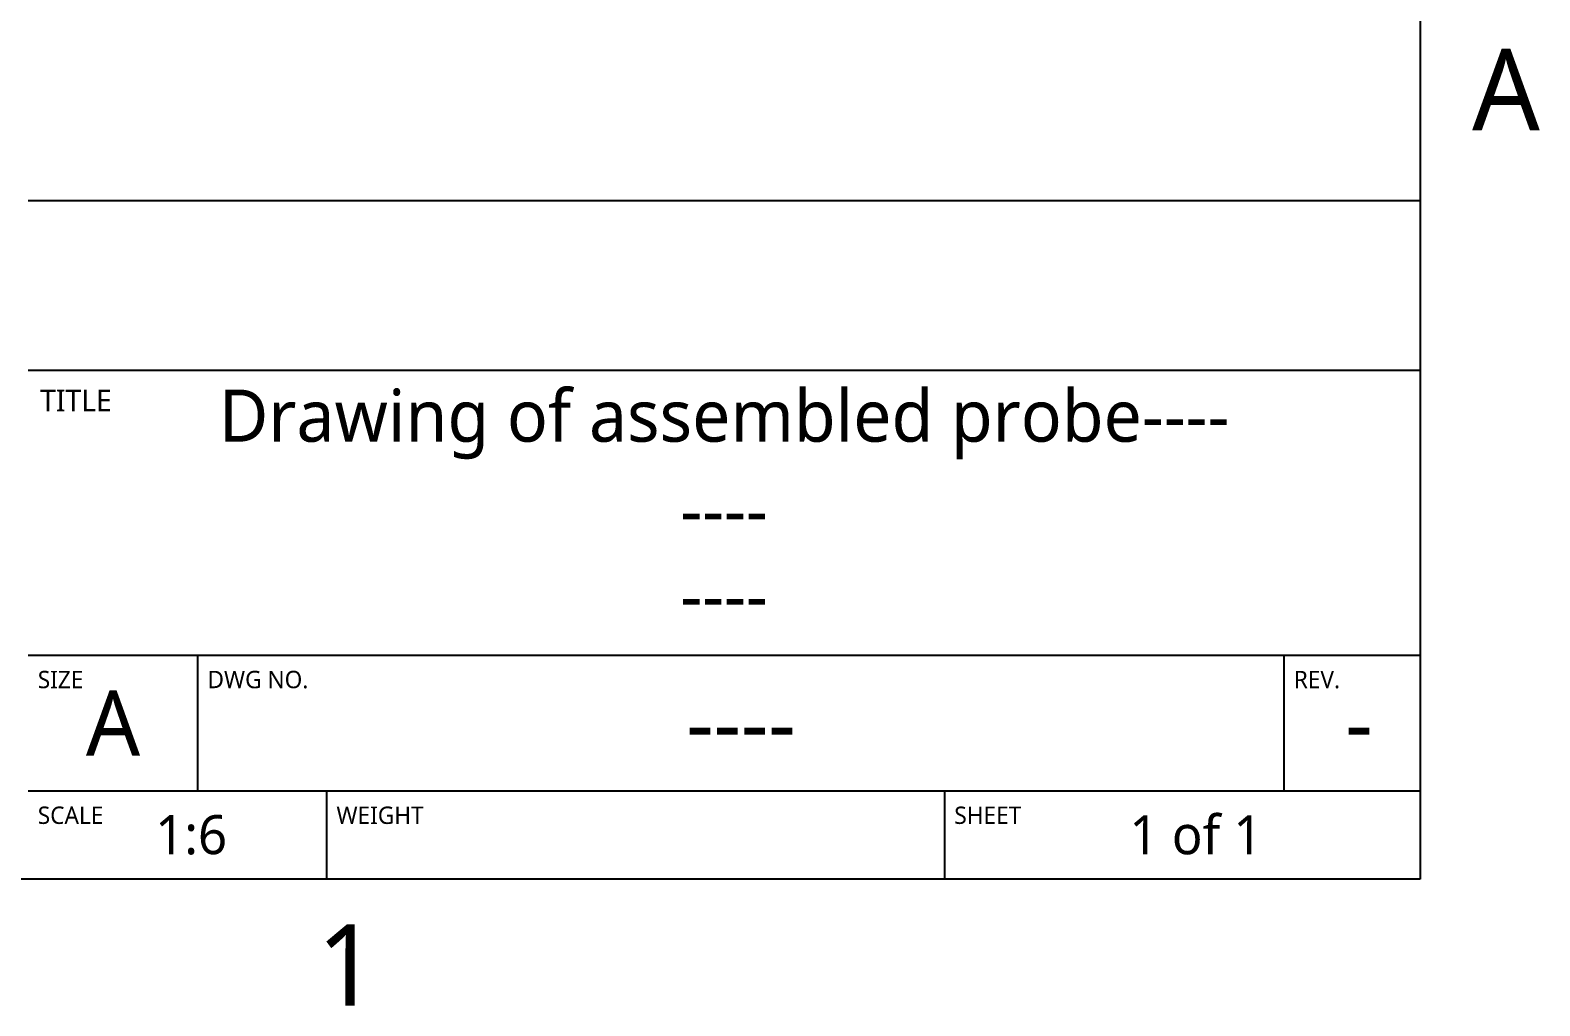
# Model space of a CAD drawing. Extents: x 0 to 11, y 0 to 8.5.
# Drawn here: x 7.568 to 10.904, y 0.1 to 2.256 of the extents above; entities that cross this region are included whole.
import ezdxf

# ---------------------------------------------------------------- set-up
doc = ezdxf.new("R2010")
doc.units = 0
doc.header["$LTSCALE"] = 0.5
doc.header["$MEASUREMENT"] = 0
for name, color, linetype in [('BORDER_FRAME', 7, 'CONTINUOUS'), ('BORDER_ZONES', 7, 'CONTINUOUS'), ('TITLE_BLOCK', 7, 'CONTINUOUS')]:
    doc.layers.add(name, color=color, linetype=linetype)
doc.styles.add('ONSHAPE-STANDARD', font='NotoSans-Regular.ttf')
doc.styles.add('ONSHAPE-STANDARD-FIELDS', font='')
doc.styles.get('ONSHAPE-STANDARD-FIELDS').set_extended_font_data('Noto Sans')

msp = doc.modelspace()

# ---------------------------------------------------------------- linework, layer by layer
at = {"layer": 'BORDER_FRAME'}
for p, q in [((10.639, 8.12), (10.639, 0.38)), ((10.639, 0.38), (0.399, 0.38))]:
    msp.add_line(p, q, dxfattribs=at)
at = {"layer": 'TITLE_BLOCK'}
for p, q in [((7.564, 1.88), (10.639, 1.88)), ((7.564, 1.505), (10.639, 1.505)), ((7.564, 0.875), (10.639, 0.875)), ((7.939, 0.575), (7.939, 0.875)), ((10.339, 0.575), (10.339, 0.875)), ((7.564, 0.575), (10.639, 0.575)), ((8.224, 0.38), (8.224, 0.575)), ((9.589, 0.38), (9.589, 0.575))]:
    msp.add_line(p, q, dxfattribs=at)

# ---------------------------------------------------------------- texts
at = {"layer": 'BORDER_ZONES', "char_height": 0.18, "attachment_point": 5, "style": 'ONSHAPE-STANDARD'}
for s, insert in [('A', (10.829, 2.125)), ('1', (8.269, 0.19))]:
    msp.add_mtext(s, dxfattribs=dict(at, insert=insert))
at = {"layer": 'TITLE_BLOCK'}
for s, insert, char_height, width, attachment_point, style in [('Drawing of assembled probe----', (9.1015, 1.385), 0.1152, 2.775, 5, 'ONSHAPE-STANDARD-FIELDS'), ('TITLE', (7.5904, 1.4618), 0.048, 0.3675, 1, 'ONSHAPE-STANDARD'), ('----', (9.1015, 1.196), 0.1152, 2.775, 5, 'ONSHAPE-STANDARD-FIELDS'), ('----', (9.1015, 1.007), 0.1152, 2.775, 5, 'ONSHAPE-STANDARD-FIELDS'), ('SIZE', (7.5851, 0.8404), 0.0384, 0.3675, 1, 'ONSHAPE-STANDARD'), ('DWG NO.', (7.9601, 0.8404), 0.0384, 2.352, 1, 'ONSHAPE-STANDARD'), ('REV.', (10.3601, 0.8404), 0.0384, 0.294, 1, 'ONSHAPE-STANDARD'), ('A', (7.7515, 0.725), 0.144, 0.375, 5, 'ONSHAPE-STANDARD-FIELDS'), ('----', (9.139, 0.725), 0.144, 2.4, 5, 'ONSHAPE-STANDARD-FIELDS'), ('-', (10.504, 0.725), 0.144, 0.27, 5, 'ONSHAPE-STANDARD-FIELDS'), ('SCALE', (7.5851, 0.5404), 0.0384, 0.6468, 1, 'ONSHAPE-STANDARD'), ('WEIGHT', (8.2451, 0.5404), 0.0384, 1.3377, 1, 'ONSHAPE-STANDARD'), ('SHEET', (9.6101, 0.5404), 0.0384, 1.029, 1, 'ONSHAPE-STANDARD'), ('1:6', (7.924, 0.4775), 0.0864, 0.6, 5, 'ONSHAPE-STANDARD-FIELDS'), ('1 of 1', (10.144, 0.4775), 0.0864, 0.99, 5, 'ONSHAPE-STANDARD-FIELDS')]:
    msp.add_mtext(s, dxfattribs=dict(at, insert=insert, char_height=char_height, width=width, attachment_point=attachment_point, style=style))

doc.saveas('drawing.dxf')
